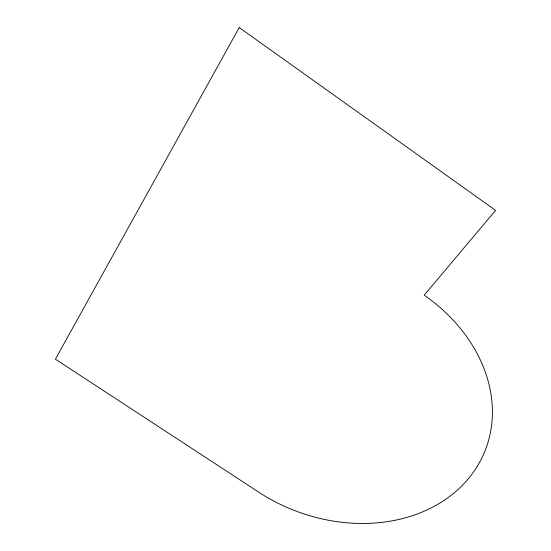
<?xml version="1.0" encoding="UTF-8"?>
<svg xmlns="http://www.w3.org/2000/svg" width="551" height="551" viewBox="0 0 551 551"><rect width="100%" height="100%" fill="white"/><g stroke="black" fill="none" stroke-linecap="round" stroke-linejoin="round"><path stroke-width="0.83" d="M239.23 27.55L55.41 359.19L258.543 492.05A157.235 126.51 22.2 0 0 468.081 479.053A157.235 126.51 22.2 0 0 424.215 295.184L495.59 210.379L239.23 27.55"/></g></svg>
